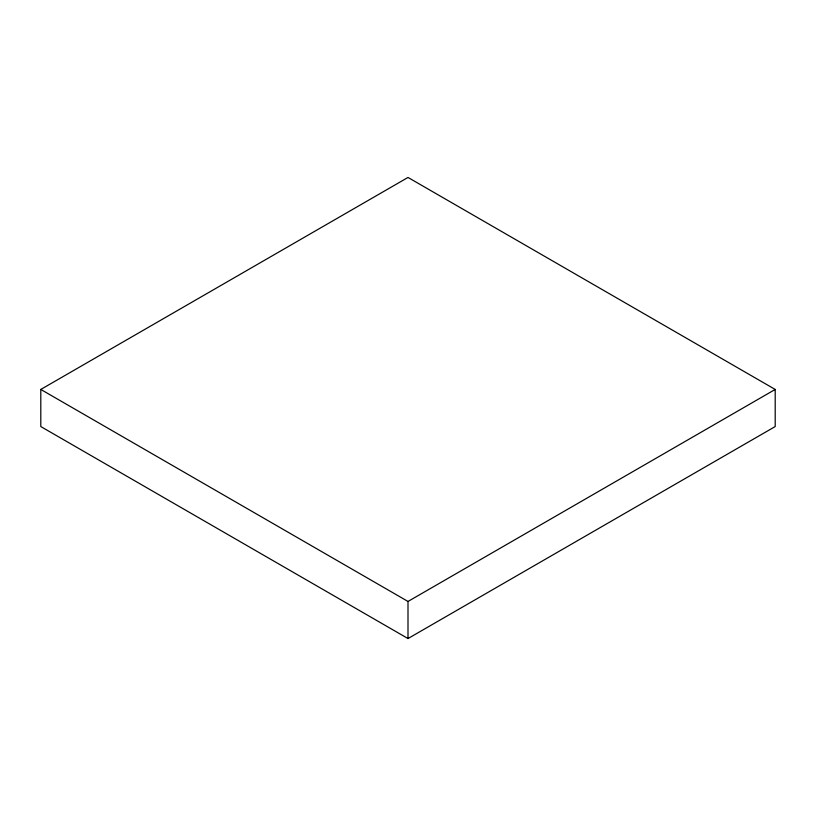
<?xml version="1.0" encoding="UTF-8"?>
<svg xmlns="http://www.w3.org/2000/svg" width="816" height="816" viewBox="0 0 816 816"><rect width="100%" height="100%" fill="white"/><g stroke="black" fill="none" stroke-linecap="round" stroke-linejoin="round"><path stroke-width="1.22" d="M40.8 389.446L408 177.449L775.2 389.446L775.2 426.554L408 638.551L40.8 426.554L40.8 389.446L408 601.453L775.2 389.446M408 601.453L408 638.551"/></g></svg>
